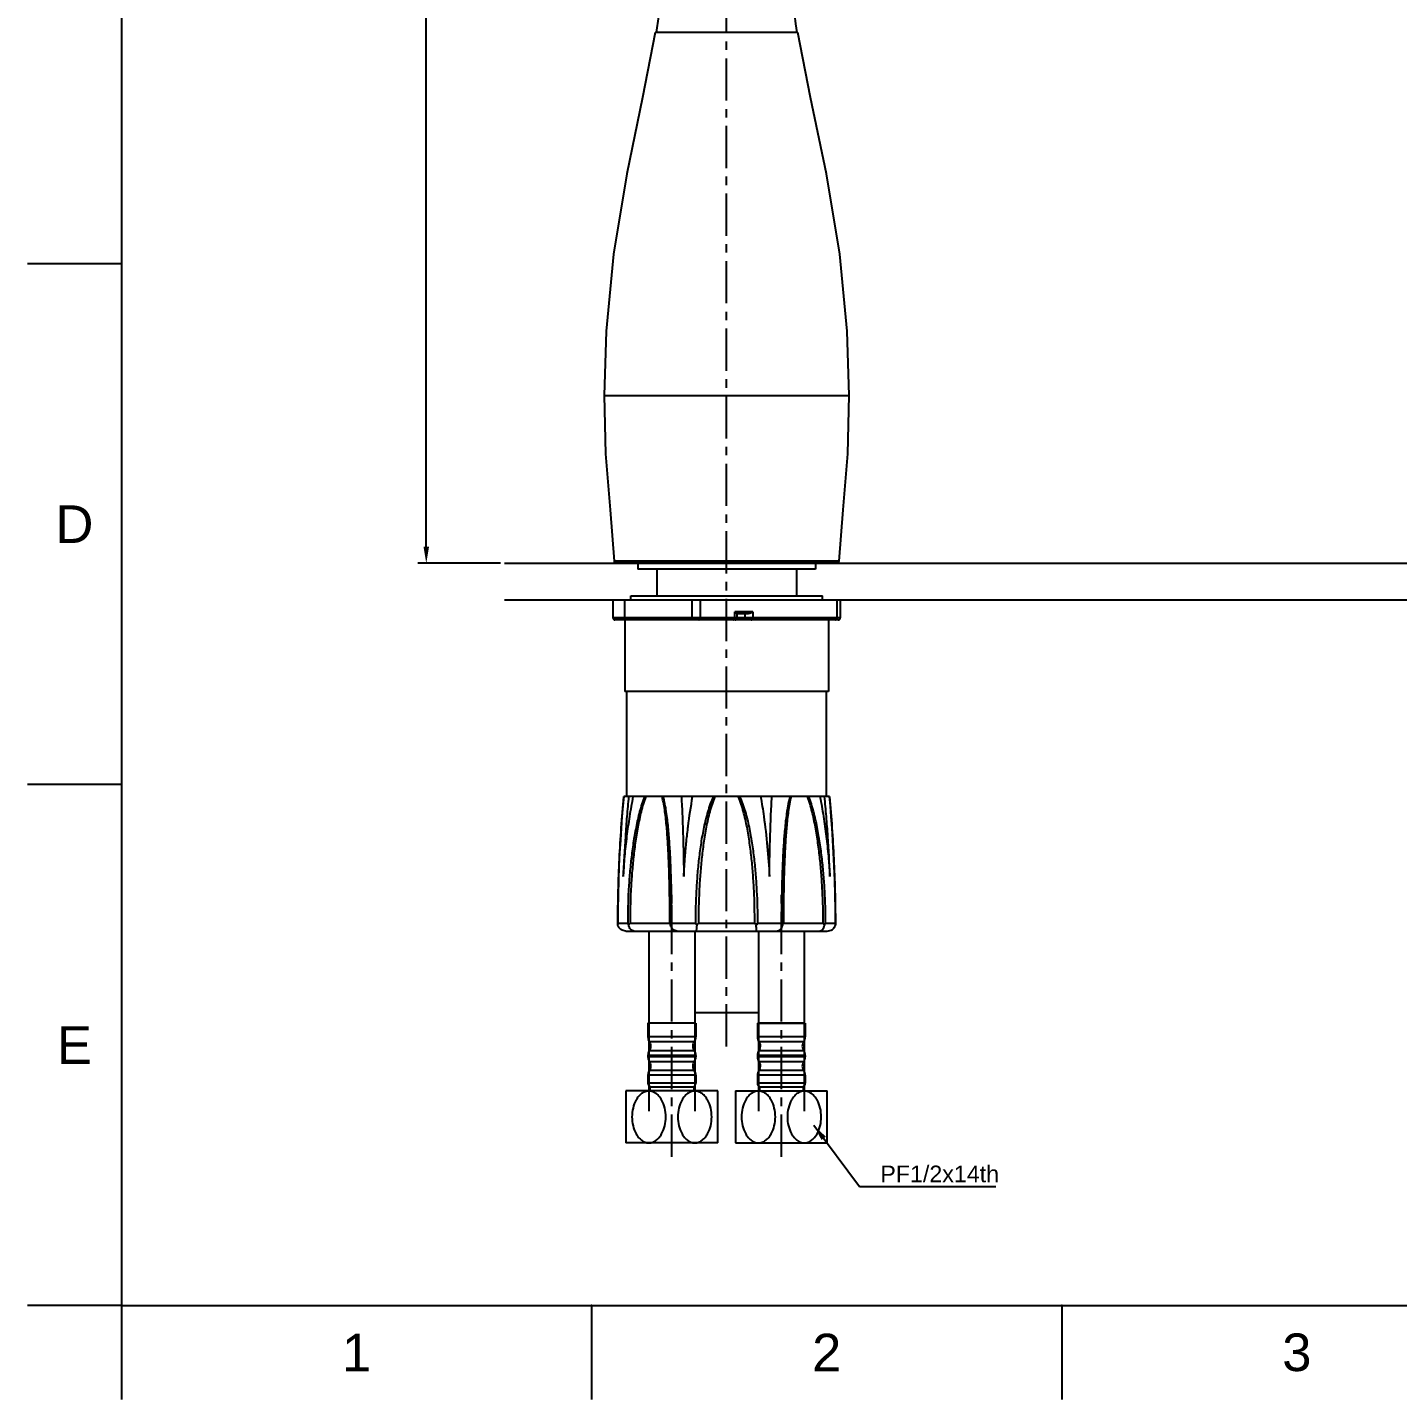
# Model space of a CAD drawing. Header units: millimetres. Extents: x 601 to 1195, y -13 to 407.
# Drawn here: x 601.1 to 807.1, y -13.3 to 193.1 of the extents above; entities that cross this region are included whole.
import ezdxf

# ---------------------------------------------------------------- set-up
doc = ezdxf.new("R2010")
doc.units = ezdxf.units.MM
doc.header["$LTSCALE"] = 0.1
doc.linetypes.add('CENTERX2', pattern=[101.6, 63.5, -12.7, 12.7, -12.7])
doc.layers.add('CENTER', color=1, linetype='CENTERX2')
doc.layers.add('DIM', color=3, linetype='Continuous')
doc.styles.get("Standard").update_dxf_attribs({"font": 'arial.ttf'})
doc.dimstyles.new('ISO-25', dxfattribs={"dimtxt": 2.5, "dimasz": 2.5, "dimexe": 1.25, "dimexo": 0.625, "dimtad": 1, "dimlfac": 1.666667, "dimtxsty": 'Standard', "dimcen": 2.5, "dimadec": 0, "dimazin": 0, "dimtfac": 1, "dimtmove": 0, "dimatfit": 3, "dimfxl": 0, "dimarcsym": 0})

# ---------------------------------------------------------------- blocks, each defined once
blk = doc.blocks.new('*D4')
at = {"layer": 'Defpoints', "color": 0}
for p in [(661.05, 374.95), (706.22, 374.95), (672.83, 112.51)]:
    blk.add_point(p, dxfattribs=at)
at = {"layer": 'DIM', "color": 0, "lineweight": -2}
for p, q in [((705.59, 374.95), (659.8, 374.95)), ((661.05, 115.01), (661.05, 372.45)), ((672.2, 112.51), (659.8, 112.51))]:
    blk.add_line(p, q, dxfattribs=at)
at = {"layer": 'DIM', "color": 0}
for points in [[(660.63, 372.45), (661.47, 372.45), (661.05, 374.95)], [(660.63, 115.01), (661.47, 115.01), (661.05, 112.51)]]:
    blk.add_solid(points, dxfattribs=at)
at = {"layer": 'DIM', "color": 0, "insert": (658.92, 243.73), "char_height": 2.5, "attachment_point": 5, "rotation": 90}
blk.add_mtext('437,4', dxfattribs=at)

msp = doc.modelspace()

# ---------------------------------------------------------------- linework, layer by layer
for p, q in [((615.2102, 392.5863), (615.2102, 0.8691)), ((695.6673, 192.3141), (696.003, 194.7141)), ((716.9515, 192.3141), (695.485, 192.3141)), ((615.2102, 157.556), (601.0688, 157.556)), ((687.7875, 137.7221), (706.2183, 137.7222)), ((706.2183, 137.7222), (724.6491, 137.7221)), ((672.8269, 112.5121), (1002.1482, 112.5121)), ((706.2183, 112.8417), (689.2977, 112.8417)), ((723.0553, 112.5121), (689.3813, 112.5121)), ((692.8683, 112.5121), (692.8683, 111.6121)), ((719.5683, 111.6121), (692.8683, 111.6121)), ((695.7183, 111.6121), (695.7183, 107.5921)), ((723.1389, 112.8417), (706.2183, 112.8417)), ((706.2183, 112.8404), (706.2183, 112.5107)), ((716.7183, 111.6121), (716.7183, 107.5921)), ((719.5683, 112.5121), (719.5683, 111.6121)), ((691.8183, 107.5921), (720.6183, 107.5921)), ((691.8183, 106.9921), (691.8183, 107.5921)), ((720.6183, 106.9921), (720.6183, 107.5921)), ((672.8269, 106.9921), (1002.1482, 106.9921)), ((689.1183, 106.9921), (723.3183, 106.9921)), ((689.1183, 106.9921), (689.1183, 104.2921)), ((690.9183, 103.9921), (690.9183, 106.9921)), ((700.9727, 106.9921), (700.9727, 103.9921)), ((702.2455, 106.9921), (702.2455, 104.2921)), ((722.7911, 106.9921), (722.7911, 104.2921)), ((723.3183, 106.9921), (723.3183, 104.2921)), ((723.3183, 104.2921), (689.1183, 104.2921)), ((723.0183, 103.9921), (689.4183, 103.9921)), ((690.9183, 103.9921), (690.9183, 93.1921)), ((710.1437, 105.1921), (707.4561, 105.1921)), ((707.4561, 104.2921), (707.4561, 105.1921)), ((709.3703, 104.8921), (707.8052, 104.8921)), ((707.8076, 104.2921), (707.8076, 104.8921)), ((708.9794, 104.8921), (708.9794, 104.2921)), ((710.1437, 105.1921), (710.1437, 104.2921)), ((721.5183, 103.9921), (721.5183, 93.1921)), ((721.5183, 93.1921), (690.9183, 93.1921)), ((691.2183, 77.4121), (691.2183, 93.1921)), ((721.2183, 77.4121), (721.2183, 93.1921)), ((615.2102, 79.2126), (601.0688, 79.2126)), ((721.6969, 77.4121), (690.7397, 77.4121)), ((721.8186, 76.0311), (721.6969, 77.4121)), ((689.8869, 62.673), (689.8496, 60.3635)), ((689.8496, 60.3635), (689.8397, 58.1546)), ((689.8497, 60.3733), (689.8497, 60.3683)), ((689.8408, 58.3924), (689.8397, 58.1546)), ((689.8432, 58.069), (689.8398, 58.1545)), ((689.864, 58.3921), (691.3375, 58.3921)), ((691.6924, 58.3921), (697.6773, 58.3921)), ((697.9706, 58.3921), (701.5279, 58.3921)), ((701.9863, 58.3921), (710.4503, 58.3921)), ((710.9086, 58.3921), (714.4659, 58.3921)), ((714.7592, 58.3921), (720.7442, 58.3921)), ((721.0991, 58.3921), (722.5726, 58.3921)), ((722.5968, 58.1545), (722.5934, 58.069)), ((691.0792, 57.1921), (721.3574, 57.1921)), ((694.5324, 57.1921), (694.5324, 30.1134)), ((701.4324, 57.1921), (701.4324, 30.1134)), ((711.0041, 57.1921), (711.0041, 30.1134)), ((717.9041, 57.1921), (717.9041, 30.1134)), ((701.4324, 44.9334), (711.0041, 44.9334)), ((701.5824, 43.3332), (694.3824, 43.3332)), ((694.3824, 43.3332), (694.3824, 41.2699)), ((694.3824, 43.3332), (694.3824, 41.2699)), ((701.4324, 43.3332), (694.5324, 43.3332)), ((701.5824, 43.3332), (701.5824, 41.2699)), ((701.5824, 43.3332), (701.5824, 41.2699)), ((710.8541, 43.3332), (718.0541, 43.3332)), ((710.8541, 43.3332), (710.8541, 41.2699)), ((710.8541, 43.3332), (710.8541, 41.2699)), ((717.9041, 43.3332), (711.0041, 43.3332)), ((718.0541, 43.3332), (718.0541, 41.2699)), ((718.0541, 43.3332), (718.0541, 41.2699)), ((701.5824, 41.2699), (694.3824, 41.2699)), ((694.6074, 40.5704), (701.3574, 40.5704)), ((718.0541, 41.2699), (710.8541, 41.2699)), ((711.0791, 40.5704), (717.8291, 40.5704)), ((701.5824, 38.4964), (694.3824, 38.4964)), ((694.3824, 38.4964), (694.3824, 38.2699)), ((694.3824, 38.4964), (694.3824, 38.2699)), ((701.5824, 38.2699), (694.3824, 38.2699)), ((701.3574, 39.196), (694.6074, 39.196)), ((694.6074, 37.5704), (701.3574, 37.5704)), ((701.5824, 38.4964), (701.5824, 38.2699)), ((701.5824, 38.4964), (701.5824, 38.2699)), ((718.0541, 38.4964), (710.8541, 38.4964)), ((710.8541, 38.4964), (710.8541, 38.2699)), ((710.8541, 38.4964), (710.8541, 38.2699)), ((718.0541, 38.2699), (710.8541, 38.2699)), ((717.8291, 39.196), (711.0791, 39.196)), ((711.0791, 37.5704), (717.8291, 37.5704)), ((718.0541, 38.4964), (718.0541, 38.2699)), ((718.0541, 38.4964), (718.0541, 38.2699)), ((701.5824, 35.4964), (694.3824, 35.4964)), ((694.3824, 35.4964), (694.3824, 34.3332)), ((694.3824, 35.4964), (694.3824, 34.3332)), ((701.3574, 36.196), (694.6074, 36.196)), ((701.5824, 35.4964), (701.5824, 34.3332)), ((701.5824, 35.4964), (701.5824, 34.3332)), ((718.0541, 35.4964), (710.8541, 35.4964)), ((710.8541, 35.4964), (710.8541, 34.3332)), ((710.8541, 35.4964), (710.8541, 34.3332)), ((717.8291, 36.196), (711.0791, 36.196)), ((718.0541, 35.4964), (718.0541, 34.3332)), ((718.0541, 35.4964), (718.0541, 34.3332)), ((704.8824, 33.1332), (691.0824, 33.1332)), ((691.0824, 33.1332), (691.0824, 25.3332)), ((701.5824, 34.3332), (694.3824, 34.3332)), ((701.2824, 33.7332), (694.6824, 33.7332)), ((694.6824, 33.7332), (694.6824, 33.1332)), ((701.2824, 33.7332), (701.2824, 33.1332)), ((704.8824, 25.3332), (704.8824, 33.1332)), ((707.5541, 33.1332), (721.3541, 33.1332)), ((707.5541, 33.1332), (707.5541, 25.3332)), ((718.0541, 34.3332), (710.8541, 34.3332)), ((717.7541, 33.7332), (711.1541, 33.7332)), ((711.1541, 33.7332), (711.1541, 33.1332)), ((717.7541, 33.7332), (717.7541, 33.1332)), ((721.3541, 25.3332), (721.3541, 33.1332)), ((704.8824, 25.3332), (691.0824, 25.3332)), ((707.5541, 25.3332), (721.3541, 25.3332)), ((615.2102, 0.8691), (601.0688, 0.8691)), ((615.2102, 0.8691), (1180.8668, 0.8691)), ((615.2102, 0.8691), (615.2102, -13.2723)), ((685.9173, 0.8691), (685.9173, -13.2723)), ((756.6244, 0.8691), (756.6244, -13.2723))]:
    msp.add_line(p, q)
for points in [[(695.4848, 192.3141), (693.5925, 182.5506), (691.1875, 171.0675), (689.1967, 158.9992), (688.1006, 147.4295), (687.7875, 137.7221)], [(724.6491, 137.7221), (724.3359, 147.4295), (723.2398, 158.9992), (721.2491, 171.0675), (718.8441, 182.5506), (716.9518, 192.3141)], [(687.7875, 137.7221), (688.0117, 128.9444), (688.6805, 120.5367), (689.2977, 112.8417)], [(723.1389, 112.8417), (723.756, 120.5367), (724.4249, 128.9444), (724.6491, 137.7221)], [(690.739, 77.4047), (690.6188, 76.0404), (690.4844, 74.3986), (690.3547, 72.6591)], [(690.7397, 77.4121), (690.618, 76.0311), (690.4836, 74.3891)], [(722.0811, 72.6687), (721.9522, 74.3986), (721.8178, 76.0404), (721.6969, 77.4121)], [(722.0818, 72.6591), (721.9529, 74.3891), (721.8186, 76.0311)], [(690.3554, 72.6687), (690.2346, 70.8529), (690.1244, 68.9497), (690.0277, 66.9555), (689.9474, 64.8651), (689.8866, 62.6632)], [(690.3547, 72.6591), (690.234, 70.8432), (690.1239, 68.94), (690.0273, 66.9458), (689.9471, 64.8554)], [(722.4092, 66.9458), (722.3126, 68.94), (722.2026, 70.8432), (722.0811, 72.6687)], [(722.4088, 66.9555), (722.3121, 68.9497), (722.202, 70.8529)], [(722.5869, 60.3635), (722.5499, 62.6632), (722.4894, 64.8554), (722.4088, 66.9555)], [(722.5968, 58.1546), (722.5868, 60.3733), (722.5497, 62.673), (722.4891, 64.8651)]]:
    msp.add_lwpolyline(points)
for centre, radius, start, end in [((858.1665, 213.3141), 142.9482, 180, 188.447688), ((690.2033, 112.8988), 0.9039, 183.558676, 205.240337), ((722.2333, 112.8991), 0.9039, 334.746293, 356.426391), ((689.4183, 104.2921), 0.3, 180, 270), ((707.5076, 104.2921), 0.3, 270, 360), ((723.0183, 104.2921), 0.3, 270, 360), ((695.5824, 41.2699), 1.2, 180, 215.659088), ((693.6324, 39.8708), 1.2, 0, 35.659088), ((693.6324, 39.8955), 1.2, 324.340912, 358.82012), ((702.3324, 39.8708), 1.2, 144.340912, 180), ((702.3324, 39.8955), 1.2, 181.179881, 215.659088), ((700.3824, 41.2699), 1.2, 324.340912, 0), ((712.0541, 41.2699), 1.2, 180, 215.659088), ((710.1041, 39.8708), 1.2, 0, 35.659088), ((710.1041, 39.8955), 1.2, 324.340912, 358.820119), ((718.8041, 39.8708), 1.2, 144.340912, 180), ((718.8041, 39.8955), 1.2, 181.17988, 215.659088), ((716.8541, 41.2699), 1.2, 324.340912, 0), ((695.5824, 38.4964), 1.2, 144.340912, 180.000013), ((695.5824, 38.2699), 1.2, 180, 215.659088), ((693.6324, 36.8708), 1.2, 0, 35.659088), ((702.3324, 36.8708), 1.2, 144.340912, 180), ((700.3824, 38.4964), 1.2, 359.999987, 35.659088), ((700.3824, 38.2699), 1.2, 324.340912, 0), ((712.0541, 38.4964), 1.2, 144.340912, 180.000013), ((712.0541, 38.2699), 1.2, 180, 215.659088), ((710.1041, 36.8708), 1.2, 0, 35.659088), ((718.8041, 36.8708), 1.2, 144.340912, 180), ((716.8541, 38.4964), 1.2, 359.999987, 35.659088), ((716.8541, 38.2699), 1.2, 324.340912, 0), ((695.5824, 35.4964), 1.2, 144.340912, 180.000013), ((693.6324, 36.8955), 1.2, 324.340912, 358.82012), ((702.3324, 36.8955), 1.2, 181.179881, 215.659088), ((700.3824, 35.4964), 1.2, 359.999987, 35.659088), ((712.0541, 35.4964), 1.2, 144.340912, 180.000013), ((710.1041, 36.8955), 1.2, 324.340912, 358.820119), ((718.8041, 36.8955), 1.2, 181.17988, 215.659088), ((716.8541, 35.4964), 1.2, 359.999987, 35.659088), ((694.9824, 34.3332), 0.6, 180, 247.5), ((694.9824, 34.3332), 0.6, 180, 247.500693), ((700.9824, 34.3332), 0.6, 292.5, 0), ((700.9824, 34.3332), 0.6, 292.499307, 0), ((711.4541, 34.3332), 0.6, 180, 247.5), ((711.4541, 34.3332), 0.6, 180, 247.500693), ((717.4541, 34.3332), 0.6, 292.5, 0), ((717.4541, 34.3332), 0.6, 292.499307, 0)]:
    msp.add_arc(centre, radius, start, end)
for points, knots in [([(702.0333, 103.9921), (702.0615, 103.9921), (702.1218, 104.0104), (702.191, 104.0803), (702.2354, 104.1785), (702.2455, 104.2535), (702.2455, 104.2921)], [0, 0, 0, 0, 0.20946685, 0.44465593, 0.71203026, 1, 1, 1, 1]), ([(707.244, 103.9921), (707.2721, 103.9921), (707.3324, 104.0103), (707.3758, 104.0542), (707.394, 104.08)], [0, 0, 0, 0, 0.47107625, 1, 1, 1, 1]), ([(707.394, 104.08), (707.4041, 104.0943), (707.4412, 104.159), (707.4561, 104.2353), (707.4561, 104.2921)], [0, 0, 0, 0, 0.23555966, 1, 1, 1, 1]), ([(707.8052, 104.8921), (707.8034, 104.8921), (707.7988, 104.8954), (707.7914, 104.9017), (707.7812, 104.9118), (707.7627, 104.9304), (707.7341, 104.9594), (707.6932, 104.9989), (707.6443, 105.0436), (707.5661, 105.1106), (707.5018, 105.1598), (707.4561, 105.1921)], [0, 0, 0, 0, 0.01196252, 0.03381592, 0.06495313, 0.10441385, 0.20499565, 0.32971542, 0.47433361, 0.63576439, 1, 1, 1, 1]), ([(709.0583, 103.9921), (709.0457, 103.9921), (709.0271, 104.0131), (709.013, 104.0447), (708.9959, 104.0991), (708.983, 104.1824), (708.9794, 104.2538), (708.9794, 104.2921)], [0, 0, 0, 0, 0.11770094, 0.21381947, 0.33552046, 0.64267312, 1, 1, 1, 1]), ([(710.1437, 105.1921), (710.0365, 105.1164), (709.8588, 105.0122), (709.5951, 104.9163), (709.4462, 104.8921), (709.3703, 104.8921)], [0, 0, 0, 0, 0.46849322, 0.72883765, 1, 1, 1, 1]), ([(709.9315, 103.9921), (709.9596, 103.9921), (710.02, 104.0104), (710.0892, 104.0803), (710.1336, 104.1785), (710.1437, 104.2535), (710.1437, 104.2921)], [0, 0, 0, 0, 0.20946685, 0.44465593, 0.71203026, 1, 1, 1, 1]), ([(722.5789, 103.9921), (722.607, 103.9921), (722.6674, 104.0104), (722.7366, 104.0803), (722.781, 104.1785), (722.7911, 104.2535), (722.7911, 104.2921)], [0, 0, 0, 0, 0.20946685, 0.44465593, 0.71203026, 1, 1, 1, 1]), ([(689.864, 58.3921), (689.864, 61.611), (690.0217, 67.9604), (690.4694, 74.2948), (690.7458, 77.4121)], [0, 0, 0, 0, 0.50703655, 1, 1, 1, 1]), ([(691.4805, 77.4121), (691.3838, 76.4174), (691.2069, 74.4217), (690.9089, 70.4122), (690.7513, 67.3946), (690.6752, 65.379)], [0, 0, 0, 0, 0.24856984, 0.49831275, 1, 1, 1, 1]), ([(690.6752, 65.379), (690.7385, 66.3887), (690.8952, 68.4061), (691.2202, 71.4234), (691.6405, 74.4279), (691.989, 76.4199), (692.1806, 77.4121)], [0, 0, 0, 0, 0.25010747, 0.50017874, 0.75015944, 1, 1, 1, 1]), ([(693.8698, 77.4121), (693.7226, 77.0472), (693.4608, 76.2997), (693.0201, 74.77), (692.5812, 72.8156), (692.1722, 70.4409), (691.8565, 68.0467), (691.6203, 65.641), (691.4012, 62.4239), (691.3375, 60.0046), (691.3375, 58.3921)], [0, 0, 0, 0, 0.06125972, 0.12314176, 0.24772197, 0.37280975, 0.49811876, 0.62353588, 0.74900867, 1, 1, 1, 1]), ([(694.0457, 77.4121), (693.9065, 77.0436), (693.6611, 76.2902), (693.2506, 74.7528), (692.8436, 72.794), (692.4649, 70.4184), (692.1727, 68.0263), (691.9541, 65.6245), (691.7514, 62.414), (691.6924, 60.0007), (691.6924, 58.3921)], [0, 0, 0, 0, 0.06142976, 0.12341546, 0.24808185, 0.37316794, 0.49843257, 0.62378313, 0.74917747, 1, 1, 1, 1]), ([(697.6773, 58.3921), (697.6773, 60.0002), (697.6586, 62.4112), (697.5881, 65.6223), (697.5069, 68.0231), (697.3888, 70.4138), (697.2185, 72.7871), (697.0112, 74.7467), (696.7721, 76.2862), (696.6153, 77.0418), (696.5201, 77.4121)], [0, 0, 0, 0, 0.25276539, 0.37894341, 0.50484819, 0.6303314, 0.75515261, 0.8788281, 0.93990417, 1, 1, 1, 1]), ([(697.9706, 58.3921), (697.9706, 60.0041), (697.9492, 62.4206), (697.869, 65.6385), (697.7769, 68.043), (697.6435, 70.4357), (697.4523, 72.8079), (697.2211, 74.7634), (696.9579, 76.2954), (696.7874, 77.0454), (696.6854, 77.4121)], [0, 0, 0, 0, 0.25318184, 0.37953455, 0.50556897, 0.63111242, 0.75588663, 0.87934069, 0.94020589, 1, 1, 1, 1]), ([(699.4136, 77.4121), (699.4689, 76.417), (699.5678, 74.4208), (699.6722, 71.418), (699.742, 68.4022), (699.7707, 66.3877), (699.7801, 65.379)], [0, 0, 0, 0, 0.24833514, 0.4979978, 0.74865272, 1, 1, 1, 1]), ([(699.7801, 65.379), (699.8315, 66.3885), (699.9461, 68.1534), (700.1706, 70.6689), (700.5054, 73.6774), (700.8419, 75.9228), (701.1037, 77.4121)], [0, 0, 0, 0, 0.25033384, 0.43797245, 0.6254772, 1, 1, 1, 1]), ([(704.2274, 77.4121), (704.0529, 77.0502), (703.7478, 76.305), (703.25, 74.7755), (702.775, 72.8191), (702.3499, 70.4421), (702.032, 68.047), (701.7998, 65.641), (701.5881, 62.4236), (701.5279, 60.0045), (701.5279, 58.3921)], [0, 0, 0, 0, 0.06237428, 0.12476871, 0.24959111, 0.37450762, 0.49950479, 0.62456988, 0.74968879, 1, 1, 1, 1]), ([(704.4686, 77.4121), (704.3044, 77.0464), (704.0205, 76.2949), (703.561, 74.7574), (703.1256, 72.7968), (702.7368, 70.4193), (702.4465, 68.0264), (702.2345, 65.6244), (702.0412, 62.4137), (701.9863, 60.0006), (701.9863, 58.3921)], [0, 0, 0, 0, 0.06237839, 0.12477823, 0.24961391, 0.37453816, 0.4995373, 0.62459898, 0.74970988, 1, 1, 1, 1]), ([(710.4503, 58.3921), (710.4503, 60.0006), (710.3953, 62.4137), (710.2021, 65.6244), (709.99, 68.0265), (709.6997, 70.4194), (709.311, 72.7968), (708.8756, 74.7574), (708.4161, 76.2949), (708.1321, 77.0464), (707.9679, 77.4121)], [0, 0, 0, 0, 0.25029107, 0.37540278, 0.50046533, 0.6254648, 0.75038882, 0.87522388, 0.9376232, 1, 1, 1, 1]), ([(710.9086, 58.3921), (710.9086, 60.0045), (710.8484, 62.4236), (710.6368, 65.641), (710.4045, 68.047), (710.0867, 70.4422), (709.6616, 72.8192), (709.1865, 74.7755), (708.6887, 76.305), (708.3837, 77.0502), (708.2092, 77.4121)], [0, 0, 0, 0, 0.25031227, 0.3754321, 0.50049818, 0.62549569, 0.75041189, 0.87523358, 0.9376274, 1, 1, 1, 1]), ([(711.3328, 77.4121), (711.5073, 76.4195), (711.903, 73.9285), (712.3627, 69.9157), (712.5793, 66.8929), (712.6564, 65.379)], [0, 0, 0, 0, 0.24962588, 0.62456981, 1, 1, 1, 1]), ([(712.6564, 65.379), (712.6659, 66.3877), (712.6946, 68.4022), (712.7643, 71.418), (712.8687, 74.4208), (712.9676, 76.417), (713.0229, 77.4121)], [0, 0, 0, 0, 0.25134724, 0.50200212, 0.75166477, 1, 1, 1, 1]), ([(715.7512, 77.4121), (715.6491, 77.0453), (715.4786, 76.2954), (715.2154, 74.7633), (714.9842, 72.8079), (714.793, 70.4356), (714.6596, 68.043), (714.5675, 65.6385), (714.4873, 62.4206), (714.4659, 60.0041), (714.4659, 58.3921)], [0, 0, 0, 0, 0.05979649, 0.12066271, 0.24411689, 0.36889023, 0.49443297, 0.62046702, 0.7468193, 1, 1, 1, 1]), ([(715.9164, 77.4121), (715.8212, 77.0418), (715.6644, 76.2862), (715.4254, 74.7466), (715.218, 72.7871), (715.0477, 70.4138), (714.9297, 68.0231), (714.8485, 65.6223), (714.778, 62.4112), (714.7592, 60.0002), (714.7592, 58.3921)], [0, 0, 0, 0, 0.06009796, 0.12117492, 0.24485055, 0.369671, 0.49515357, 0.621058, 0.74723563, 1, 1, 1, 1]), ([(720.7442, 58.3921), (720.7442, 60.0007), (720.6852, 62.414), (720.4825, 65.6245), (720.2639, 68.0263), (719.9717, 70.4184), (719.593, 72.794), (719.1859, 74.7528), (718.7754, 76.2902), (718.5301, 77.0436), (718.3908, 77.4121)], [0, 0, 0, 0, 0.25082262, 0.37621695, 0.50156768, 0.6268325, 0.75191851, 0.87658526, 0.93857128, 1, 1, 1, 1]), ([(721.0991, 58.3921), (721.0991, 60.0046), (721.0354, 62.4239), (720.8163, 65.641), (720.5801, 68.0467), (720.2643, 70.4409), (719.8554, 72.8156), (719.4164, 74.77), (718.9758, 76.2997), (718.714, 77.0472), (718.5667, 77.4121)], [0, 0, 0, 0, 0.25099137, 0.37646413, 0.50188142, 0.62719062, 0.75227828, 0.87685885, 0.93874126, 1, 1, 1, 1]), ([(720.256, 77.4121), (720.4475, 76.4199), (720.7961, 74.4279), (721.2164, 71.4234), (721.5413, 68.4061), (721.6981, 66.3887), (721.7614, 65.379)], [0, 0, 0, 0, 0.24984051, 0.49982121, 0.74989251, 1, 1, 1, 1]), ([(721.7614, 65.379), (721.6853, 67.3946), (721.5276, 70.4122), (721.2296, 74.4217), (721.0527, 76.4174), (720.956, 77.4121)], [0, 0, 0, 0, 0.50168709, 0.75142998, 1, 1, 1, 1]), ([(721.6907, 77.4121), (721.9671, 74.2948), (722.4149, 67.9604), (722.5726, 61.611), (722.5726, 58.3921)], [0, 0, 0, 0, 0.49296525, 1, 1, 1, 1]), ([(689.8397, 58.1546), (689.8397, 58.1743), (689.8417, 58.254), (689.8521, 58.3334), (689.864, 58.3921)], [0, 0, 0, 0, 0.2475391, 1, 1, 1, 1]), ([(691.0792, 57.1921), (690.9445, 57.1921), (690.6735, 57.2322), (690.3038, 57.4098), (690.0065, 57.6936), (689.8818, 57.9399), (689.8432, 58.069)], [0, 0, 0, 0, 0.24999341, 0.49984012, 0.74977707, 1, 1, 1, 1]), ([(691.3375, 58.3921), (691.3472, 58.3648), (691.3904, 58.2533), (691.4453, 58.1466), (691.4919, 58.069)], [0, 0, 0, 0, 0.24294211, 1, 1, 1, 1]), ([(691.4919, 58.069), (691.5072, 58.0959), (691.5711, 58.2054), (691.6392, 58.3124), (691.6924, 58.3921)], [0, 0, 0, 0, 0.24413693, 1, 1, 1, 1]), ([(692.2824, 57.1921), (692.1938, 57.1921), (692.0057, 57.2372), (691.7669, 57.4267), (691.5853, 57.7144), (691.5151, 57.9449), (691.4919, 58.069)], [0, 0, 0, 0, 0.20905117, 0.43838535, 0.70210913, 1, 1, 1, 1]), ([(697.6773, 58.3921), (697.6833, 58.3649), (697.7107, 58.2544), (697.7507, 58.147), (697.7868, 58.069)], [0, 0, 0, 0, 0.24473342, 1, 1, 1, 1]), ([(697.7868, 58.069), (697.7999, 58.096), (697.8562, 58.2064), (697.9198, 58.3131), (697.9706, 58.3921)], [0, 0, 0, 0, 0.24174617, 1, 1, 1, 1]), ([(698.7442, 57.1921), (698.6402, 57.1921), (698.4239, 57.2356), (698.1365, 57.4198), (697.9085, 57.7062), (697.8165, 57.943), (697.7868, 58.069)], [0, 0, 0, 0, 0.22387726, 0.46203019, 0.721056, 1, 1, 1, 1]), ([(701.5279, 58.3921), (701.5471, 58.3649), (701.6252, 58.256), (701.7057, 58.1489), (701.7671, 58.069)], [0, 0, 0, 0, 0.2484689, 1, 1, 1, 1]), ([(701.6491, 57.1921), (701.6565, 57.1921), (701.6719, 57.2164), (701.6851, 57.2593), (701.7025, 57.335), (701.7184, 57.4357), (701.7342, 57.5635), (701.7538, 57.777), (701.763, 57.9485), (701.7671, 58.069)], [0, 0, 0, 0, 0.02469778, 0.07824817, 0.1631522, 0.27883252, 0.42353699, 0.59466588, 1, 1, 1, 1]), ([(701.7671, 58.069), (701.7865, 58.0956), (701.8623, 58.2014), (701.9347, 58.3097), (701.9863, 58.3921)], [0, 0, 0, 0, 0.2527909, 1, 1, 1, 1]), ([(710.4503, 58.3921), (710.4673, 58.3649), (710.5374, 58.2553), (710.6117, 58.1483), (710.6695, 58.069)], [0, 0, 0, 0, 0.24658113, 1, 1, 1, 1]), ([(710.6695, 58.069), (710.7308, 58.1489), (710.8114, 58.256), (710.8894, 58.3649), (710.9086, 58.3921)], [0, 0, 0, 0, 0.7515311, 1, 1, 1, 1]), ([(710.7874, 57.1921), (710.7801, 57.1921), (710.7646, 57.2164), (710.7515, 57.2593), (710.7341, 57.335), (710.7182, 57.4357), (710.7024, 57.5635), (710.6827, 57.777), (710.6736, 57.9485), (710.6695, 58.069)], [0, 0, 0, 0, 0.02469778, 0.07824817, 0.16315221, 0.27883254, 0.42353702, 0.59466591, 1, 1, 1, 1]), ([(713.6924, 57.1921), (713.7963, 57.1921), (714.0127, 57.2356), (714.3, 57.4198), (714.5281, 57.7062), (714.6201, 57.943), (714.6497, 58.069)], [0, 0, 0, 0, 0.22387726, 0.46203019, 0.72105599, 1, 1, 1, 1]), ([(714.4659, 58.3921), (714.4832, 58.3653), (714.549, 58.2602), (714.6095, 58.1518), (714.6497, 58.069)], [0, 0, 0, 0, 0.25763287, 1, 1, 1, 1]), ([(714.6497, 58.069), (714.662, 58.0954), (714.7071, 58.2), (714.7412, 58.3094), (714.7592, 58.3921)], [0, 0, 0, 0, 0.25580918, 1, 1, 1, 1]), ([(720.1541, 57.1921), (720.2428, 57.1921), (720.4308, 57.2372), (720.6696, 57.4267), (720.8513, 57.7144), (720.9214, 57.9449), (720.9447, 58.069)], [0, 0, 0, 0, 0.20905117, 0.43838535, 0.70210914, 1, 1, 1, 1]), ([(720.7442, 58.3921), (720.7621, 58.3652), (720.8316, 58.2592), (720.898, 58.1511), (720.9447, 58.069)], [0, 0, 0, 0, 0.25511209, 1, 1, 1, 1]), ([(720.9447, 58.069), (720.9605, 58.0954), (721.0197, 58.1992), (721.0693, 58.3085), (721.0991, 58.3921)], [0, 0, 0, 0, 0.25728555, 1, 1, 1, 1]), ([(721.3574, 57.1921), (721.4921, 57.1921), (721.7631, 57.2322), (722.1328, 57.4098), (722.4301, 57.6936), (722.5547, 57.9399), (722.5934, 58.069)], [0, 0, 0, 0, 0.24999341, 0.49984011, 0.74977706, 1, 1, 1, 1]), ([(722.5726, 58.3921), (722.5766, 58.3724), (722.5906, 58.2939), (722.5969, 58.2141), (722.5968, 58.1546)], [0, 0, 0, 0, 0.25305689, 1, 1, 1, 1]), ([(694.5324, 33.1332), (694.3376, 33.1332), (693.94, 33.0595), (693.4089, 32.7596), (692.9608, 32.3235), (692.4752, 31.6111), (692.087, 30.5671), (691.9363, 29.2332), (692.0869, 27.8992), (692.4752, 26.8552), (692.9607, 26.1428), (693.4089, 25.7068), (693.9399, 25.4069), (694.3376, 25.3332), (694.5324, 25.3332)], [0, 0, 0, 0, 0.05731163, 0.11614169, 0.17700435, 0.23969673, 0.36853941, 0.4999986, 0.63145861, 0.76030074, 0.82299342, 0.88385628, 0.94268753, 1, 1, 1, 1]), ([(694.5324, 25.3332), (694.7272, 25.3332), (695.1249, 25.4069), (695.656, 25.7068), (696.1041, 26.1428), (696.5896, 26.8552), (696.9779, 27.8992), (697.1286, 29.2332), (696.9779, 30.5671), (696.5896, 31.6111), (696.1041, 32.3235), (695.656, 32.7596), (695.1249, 33.0595), (694.7272, 33.1332), (694.5324, 33.1332)], [0, 0, 0, 0, 0.05731142, 0.11614128, 0.17700472, 0.23969859, 0.36854353, 0.50000305, 0.6314594, 0.76030144, 0.82299397, 0.88385676, 0.94268763, 1, 1, 1, 1]), ([(701.4324, 33.1332), (701.2376, 33.1332), (700.84, 33.0595), (700.3089, 32.7596), (699.8608, 32.3235), (699.3752, 31.6112), (698.987, 30.5672), (698.8363, 29.2332), (698.9869, 27.8992), (699.3752, 26.8552), (699.8608, 26.1428), (700.3089, 25.7067), (700.84, 25.4069), (701.2376, 25.3332), (701.4324, 25.3332)], [0, 0, 0, 0, 0.05731127, 0.11614088, 0.17700357, 0.23969579, 0.36853921, 0.49999608, 0.63145518, 0.76030248, 0.82299632, 0.88385985, 0.94268899, 1, 1, 1, 1]), ([(701.4324, 25.3332), (701.6272, 25.3332), (702.0249, 25.4069), (702.5559, 25.7067), (703.0041, 26.1428), (703.4896, 26.8552), (703.8779, 27.8992), (704.0286, 29.2332), (703.8779, 30.5671), (703.4896, 31.6111), (703.0041, 32.3235), (702.556, 32.7596), (702.0249, 33.0595), (701.6272, 33.1332), (701.4324, 33.1332)], [0, 0, 0, 0, 0.05731084, 0.11614037, 0.17700379, 0.23969742, 0.36854234, 0.50000121, 0.63146073, 0.76030352, 0.82299593, 0.88385852, 0.94268849, 1, 1, 1, 1]), ([(711.0041, 33.1332), (710.8093, 33.1332), (710.4117, 33.0595), (709.8806, 32.7596), (709.4325, 32.3235), (708.9469, 31.6112), (708.5587, 30.5672), (708.408, 29.2332), (708.5586, 27.8992), (708.9469, 26.8552), (709.4325, 26.1428), (709.8806, 25.7067), (710.4117, 25.4069), (710.8093, 25.3332), (711.0041, 25.3332)], [0, 0, 0, 0, 0.05731139, 0.11614114, 0.17700356, 0.2396956, 0.36853795, 0.49999735, 0.63145897, 0.76030381, 0.82299725, 0.8838607, 0.94268966, 1, 1, 1, 1]), ([(711.0041, 25.3332), (711.1989, 25.3332), (711.5966, 25.4069), (712.1277, 25.7068), (712.5758, 26.1428), (713.0613, 26.8552), (713.4496, 27.8992), (713.6003, 29.2332), (713.4496, 30.5671), (713.0613, 31.6111), (712.5758, 32.3235), (712.1277, 32.7596), (711.5966, 33.0595), (711.1989, 33.1332), (711.0041, 33.1332)], [0, 0, 0, 0, 0.05731233, 0.11614306, 0.17700596, 0.23969867, 0.36854096, 0.49999749, 0.63145813, 0.76030157, 0.82299465, 0.88385759, 0.94268803, 1, 1, 1, 1]), ([(717.9041, 33.1332), (717.7093, 33.1332), (717.3117, 33.0595), (716.7806, 32.7596), (716.3325, 32.3235), (715.8469, 31.6112), (715.4587, 30.5672), (715.308, 29.2332), (715.4586, 27.8992), (715.8469, 26.8552), (716.3325, 26.1428), (716.7806, 25.7067), (717.3117, 25.4069), (717.7093, 25.3332), (717.9041, 25.3332)], [0, 0, 0, 0, 0.05731128, 0.11614088, 0.17700357, 0.23969576, 0.36853917, 0.49999604, 0.63145518, 0.76030248, 0.82299634, 0.88385989, 0.94268902, 1, 1, 1, 1]), ([(717.9041, 25.3332), (718.0989, 25.3332), (718.4966, 25.4069), (719.0276, 25.7067), (719.4758, 26.1428), (719.9613, 26.8552), (720.3496, 27.8992), (720.5003, 29.2332), (720.3496, 30.5671), (719.9613, 31.6111), (719.4758, 32.3235), (719.0276, 32.7596), (718.4966, 33.0595), (718.0989, 33.1332), (717.9041, 33.1332)], [0, 0, 0, 0, 0.05731077, 0.11614021, 0.17700355, 0.23969704, 0.36854173, 0.50000053, 0.63145918, 0.76030337, 0.8229965, 0.88385954, 0.94268898, 1, 1, 1, 1])]:
    msp.add_open_spline(points, degree=3, knots=knots)
for p in [(685.9173, 0.8691), (756.6244, 0.8691)]:
    msp.add_point(p)
at = {"layer": 'CENTER'}
for p, q in [((706.2183, 39.8386), (706.2183, 385.8965)), ((697.9824, 23.248), (697.9824, 63.6408)), ((714.4541, 23.248), (714.4541, 63.6408))]:
    msp.add_line(p, q, dxfattribs=at)

# ---------------------------------------------------------------- texts
at = {"char_height": 5.6566, "attachment_point": 5}
for s, width, insert in [('D', 10, (608.1395, 118.3843)), ('E', 10, (608.1395, 40.0408)), ('1', 50, (650.5638, -6.2016)), ('2', 50, (721.2708, -6.2016)), ('3', 50, (791.9779, -6.2016))]:
    msp.add_mtext_dynamic_manual_height_columns(s, width=width, gutter_width=12.5, heights=[0], dxfattribs=dict(at, insert=insert))
at = {"layer": 'DIM', "insert": (729.3358, 19.3797), "char_height": 2.5, "attachment_point": 7}
msp.add_mtext('PF1/2x14th', dxfattribs=at)

# ---------------------------------------------------------------- dimensions: what is measured, and where the dimension line sits
at = {"layer": 'DIM'}
dim = msp.add_linear_dim(base=(661.0484, 374.9543), p1=(672.8269, 112.5121), p2=(706.2183, 374.9543), angle=90, dimstyle='ISO-25', dxfattribs=at)
dim.commit()
dim.dimension.update_dxf_attribs({"geometry": '*D4', "text_midpoint": (658.921, 243.7332)})

# ---------------------------------------------------------------- leaders
at = {"layer": 'DIM', "annotation_type": 0, "has_hookline": 1, "hookline_direction": 0, "text_width": 17.355}
msp.add_leader([(719.3193, 28.0123), (726.2108, 18.7547), (728.7108, 18.7547)], dimstyle='ISO-25', dxfattribs=at)

doc.saveas('drawing.dxf')
